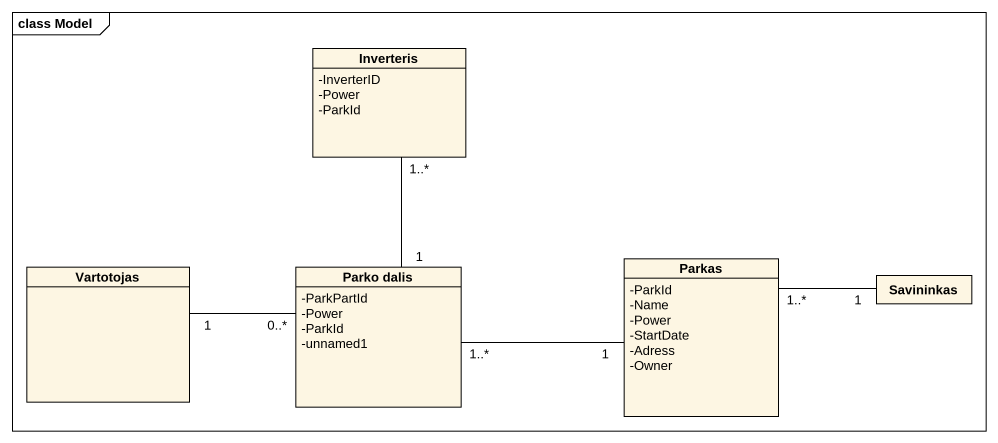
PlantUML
@startuml
mainframe class Model
hide circle
hide empty members
skinparam classAttributeIconSize 0
class Inverteris {
  -InverterID
  -Power
  -ParkId
}
class Vartotojas
class "Parko dalis" as Parko_dalis {
  -ParkPartId
  -Power
  -ParkId
  -unnamed1
}
class Parkas {
  -ParkId
  -Name
  -Power
  -StartDate
  -Adress
  -Owner
}
class Savininkas
Inverteris "1..*" -- "1" Parko_dalis
Parko_dalis "0..*" -left- "1" Vartotojas
Parko_dalis "1..*" -right- "1" Parkas
Parkas "1..*" -right- "1" Savininkas
@enduml
